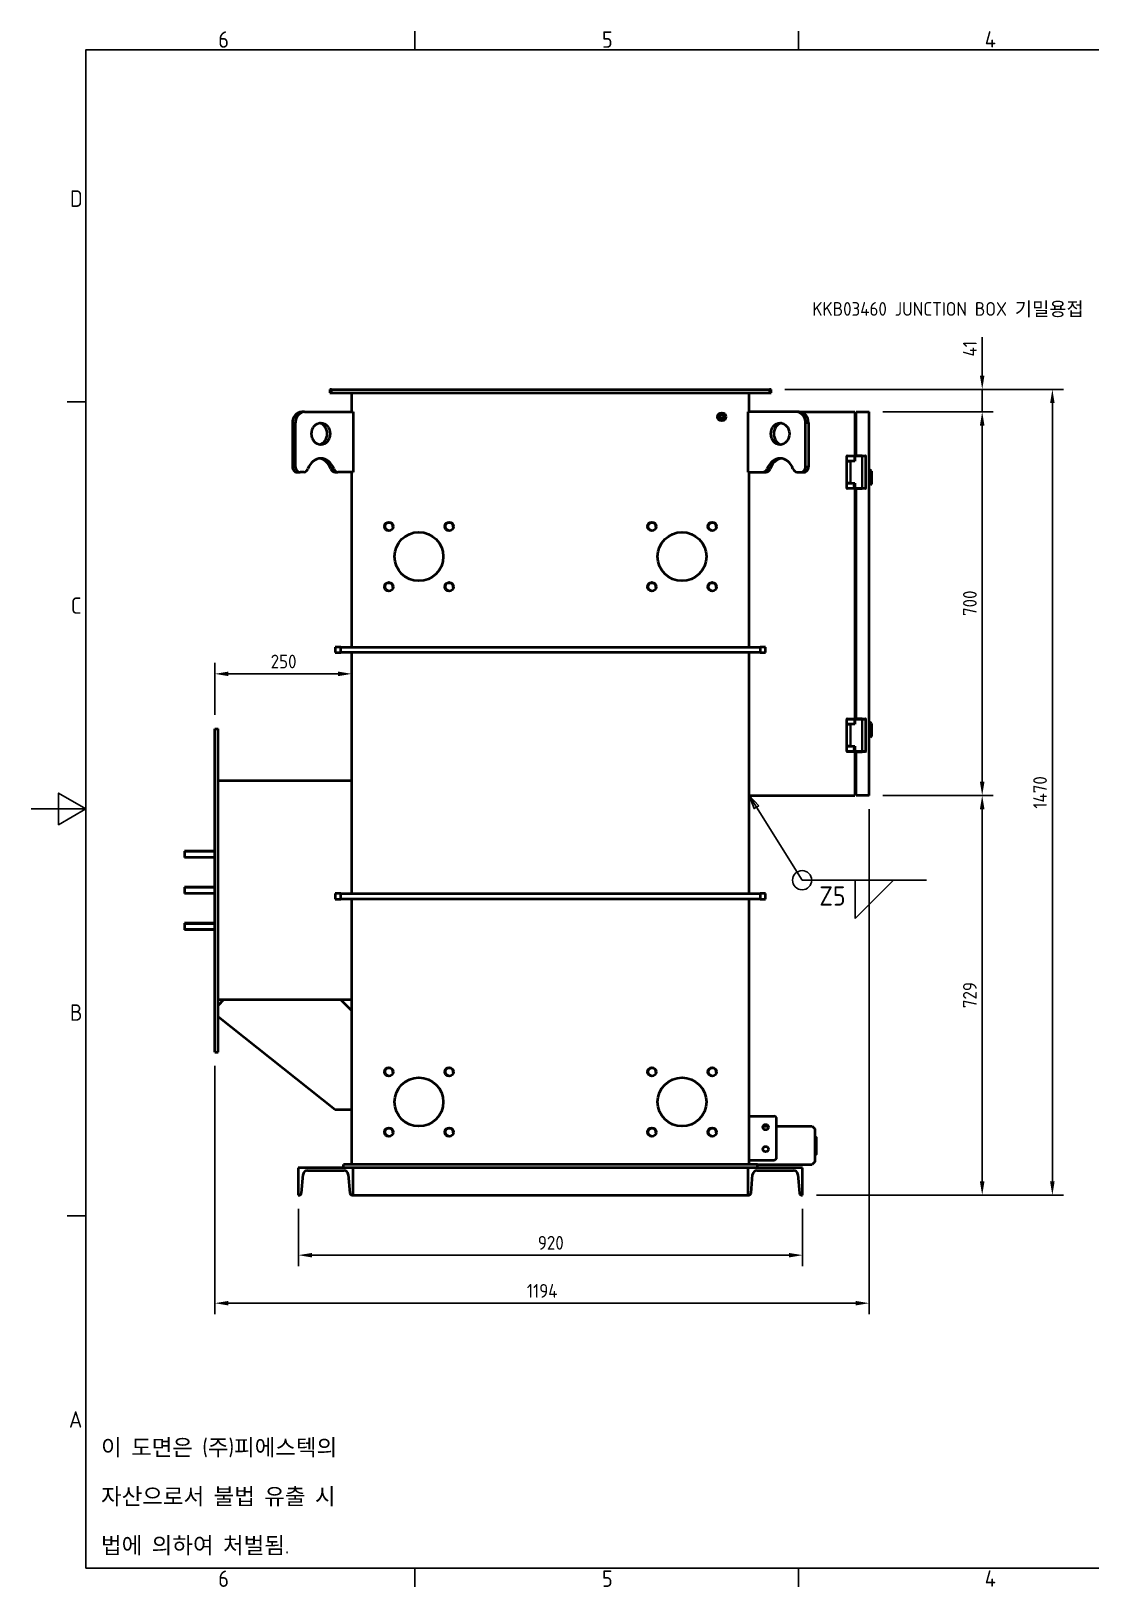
# Model space of a CAD drawing. Header units: millimetres. Extents: x 0 to 4200, y 0 to 2970.
# Drawn here: x 0 to 1933, y 66 to 2904 of the extents above; entities that cross this region are included whole.
import ezdxf

# ---------------------------------------------------------------- set-up
doc = ezdxf.new("R2010")
doc.units = ezdxf.units.MM
doc.header["$LTSCALE"] = 10
doc.layers.get('0').update_dxf_attribs({"color": 3, "lineweight": 25})
for name, color, linetype, lineweight in [('가시적인 것(ISO)', 3, 'Continuous', 40), ('가시적인 좁은 것(ISO)', 3, 'Continuous', 35), ('경계(ISO)', 7, 'Continuous', 25), ('기호(ISO)', 5, 'Continuous', 25), ('치수(ISO)', 2, 'Continuous', 25)]:
    doc.layers.add(name, color=color, linetype=linetype, lineweight=lineweight)
doc.styles.add('문자 텍스트_M2B', font='isocp.shx')
doc.styles.add('문자 텍스트_PSTEK_POSCO', font='isocp.shx')
doc.styles.add('치수 텍스트_PSTEK_POSCO', font='isocp.shx')
doc.styles.add('표면거칠기 텍스트_PSTEK_POSCO', font='isocp.shx')
doc.dimstyles.new('치수_PSTEK_POSCO', dxfattribs={"dimscale": 10, "dimtxt": 2.5, "dimasz": 2.5, "dimexe": 2, "dimexo": 2.5, "dimgap": 1, "dimtad": 1, "dimrnd": 1e-08, "dimdsep": 46, "dimtxsty": '치수 텍스트_PSTEK_POSCO', "dimcen": 0.09, "dimdle": 10, "dimclrd": 7, "dimclre": 7, "dimclrt": 2, "dimadec": 1, "dimazin": 2, "dimtfac": 1, "dimtmove": 0, "dimatfit": 3, "dimfxl": 0, "dimtolj": 1, "dimlwd": -1, "dimlwe": -1, "dimarcsym": 0})
doc.dimstyles.new('치수_PSTEK_POSCO$7', dxfattribs={"dimscale": 10, "dimtxt": 2.5, "dimasz": 2.5, "dimexe": 2, "dimexo": 2.5, "dimgap": 1, "dimtad": 1, "dimrnd": 1e-08, "dimdsep": 46, "dimtxsty": '치수 텍스트_PSTEK_POSCO', "dimcen": 0.09, "dimdle": 10, "dimclrd": 7, "dimclre": 7, "dimclrt": 2, "dimadec": 1, "dimazin": 2, "dimtfac": 1, "dimtmove": 0, "dimatfit": 3, "dimfxl": 0, "dimtolj": 1, "dimlwd": -1, "dimlwe": -1, "dimarcsym": 0})

# ---------------------------------------------------------------- blocks, each defined once
blk = doc.blocks.new('경계 Default Border')
at = {"layer": '경계(ISO)'}
for p, q in [((70, 287), (70, 290.4)), ((140, 287), (140, 290.4)), ((10, 222.75), (6.6, 222.75)), ((10, 74.25), (6.6, 74.25)), ((70, 10), (70, 6.6)), ((140, 10), (140, 6.6))]:
    blk.add_line(p, q, dxfattribs=at)
at = {"layer": '경계(ISO)', "flags": 128}
for points in [[(10, 10), (10, 287), (410, 287), (410, 10), (10, 10)], [(0, 148.5), (10, 148.5), (5, 151.39), (5, 145.61), (10, 148.5)]]:
    blk.add_lwpolyline(points, dxfattribs=at)
at = {"layer": '경계(ISO)', "color": 2, "char_height": 3, "attachment_point": 7, "style": '문자 텍스트_M2B'}
for s, insert in [('6', (34.14, 287.37)), ('5', (104.14, 287.37)), ('4', (173.97, 287.4)), ('D', (7.08, 258.35)), ('C', (7.24, 184.1)), ('B', (7.08, 109.85)), ('A', (6.91, 35.62)), ('6', (34.14, 6.57)), ('5', (104.14, 6.57)), ('4', (173.97, 6.6))]:
    blk.add_mtext(s, dxfattribs=dict(at, insert=insert))
blk = doc.blocks.new('용접 기호 식별자1')
at = {"layer": '기호(ISO)', "color": 7}
for p, q in [((132.32, 148.83), (131, 150.95)), ((132.75, 149.09), (131, 150.95)), ((131, 150.95), (131.9, 148.56)), ((131.9, 148.56), (132.75, 149.09)), ((132.32, 148.83), (140.65, 135.5)), ((140.65, 135.5), (163.34, 135.5))]:
    blk.add_line(p, q, dxfattribs=at)
at = {"layer": '기호(ISO)'}
for p, q in [((150.34, 135.5), (157.34, 135.5)), ((157.34, 135.5), (150.34, 128.5)), ((150.34, 128.5), (150.34, 135.5))]:
    blk.add_line(p, q, dxfattribs=at)
at = {"layer": '기호(ISO)', "color": 7, "flags": 128}
blk.add_lwpolyline([(132.75, 149.09), (131, 150.95), (131.9, 148.56), (132.75, 149.09)], dxfattribs=at)
at = {"layer": '기호(ISO)'}
blk.add_circle((140.65, 135.5), 1.75, dxfattribs=at)
at = {"layer": '기호(ISO)', "color": 7}
blk.add_solid([(132.75, 149.09), (131, 150.95), (131.9, 148.56), (132.75, 149.09)], dxfattribs=at)
at = {"layer": '기호(ISO)', "color": 7, "insert": (143.8, 130.87), "char_height": 3.5, "attachment_point": 7, "style": '표면거칠기 텍스트_PSTEK_POSCO'}
blk.add_mtext('Z5', dxfattribs=at)
blk = doc.blocks.new('*D26')
at = {"layer": 'Defpoints', "color": 0, "transparency": 16777216}
for p in [(1350, 2250.5), (1863.1, 2250.5), (1407.5, 780.5)]:
    blk.add_point(p, dxfattribs=at)
at = {"layer": '치수(ISO)', "color": 7, "transparency": 16777216}
for p, q in [((1375, 2250.5), (1883.1, 2250.5)), ((1863.1, 805.5), (1863.1, 2225.5)), ((1432.5, 780.5), (1883.1, 780.5))]:
    blk.add_line(p, q, dxfattribs=at)
for points in [[(1858.9, 2225.5), (1867.2, 2225.5), (1863.1, 2250.5)], [(1858.9, 805.5), (1867.2, 805.5), (1863.1, 780.5)]]:
    blk.add_solid(points, dxfattribs=at)
at = {"layer": '치수(ISO)', "color": 2, "transparency": 16777216, "insert": (1840.6, 1485.5), "char_height": 25, "attachment_point": 4, "rotation": 90, "style": '치수 텍스트_PSTEK_POSCO'}
blk.add_mtext('\\A1;1470', dxfattribs=at)
blk = doc.blocks.new('*D27')
at = {"layer": 'Defpoints', "color": 0, "transparency": 16777216}
for p in [(1350, 2250.5), (1529, 2209.5), (1735.1, 2209.5)]:
    blk.add_point(p, dxfattribs=at)
at = {"layer": '치수(ISO)', "color": 7, "transparency": 16777216}
for p, q in [((1735.1, 2275.5), (1735.1, 2345.5)), ((1375, 2250.5), (1755.1, 2250.5)), ((1735.1, 2209.5), (1735.1, 2250.5)), ((1554, 2209.5), (1755.1, 2209.5)), ((1735.1, 2184.5), (1735.1, 2159.5))]:
    blk.add_line(p, q, dxfattribs=at)
for points in [[(1730.9, 2275.5), (1739.2, 2275.5), (1735.1, 2250.5)], [(1730.9, 2184.5), (1739.2, 2184.5), (1735.1, 2209.5)]]:
    blk.add_solid(points, dxfattribs=at)
at = {"layer": '치수(ISO)', "color": 2, "transparency": 16777216, "insert": (1712.6, 2310.5), "char_height": 25, "attachment_point": 4, "rotation": 90, "style": '치수 텍스트_PSTEK_POSCO'}
blk.add_mtext('\\A1;41', dxfattribs=at)
blk = doc.blocks.new('*D28')
at = {"layer": 'Defpoints', "color": 0, "transparency": 16777216}
for p in [(1529, 2209.5), (1735.1, 2209.5), (1529, 1509.5)]:
    blk.add_point(p, dxfattribs=at)
at = {"layer": '치수(ISO)', "color": 7, "transparency": 16777216}
for p, q in [((1554, 2209.5), (1755.1, 2209.5)), ((1735.1, 1534.5), (1735.1, 2184.5)), ((1554, 1509.5), (1755.1, 1509.5))]:
    blk.add_line(p, q, dxfattribs=at)
for points in [[(1730.9, 2184.5), (1739.2, 2184.5), (1735.1, 2209.5)], [(1730.9, 1534.5), (1739.2, 1534.5), (1735.1, 1509.5)]]:
    blk.add_solid(points, dxfattribs=at)
at = {"layer": '치수(ISO)', "color": 2, "transparency": 16777216, "insert": (1712.6, 1837), "char_height": 25, "attachment_point": 4, "rotation": 90, "style": '치수 텍스트_PSTEK_POSCO'}
blk.add_mtext('\\A1;700', dxfattribs=at)
blk = doc.blocks.new('*D29')
at = {"layer": 'Defpoints', "color": 0, "transparency": 16777216}
for p in [(1529, 1509.5), (1735.1, 1509.5), (1407.5, 780.5)]:
    blk.add_point(p, dxfattribs=at)
at = {"layer": '치수(ISO)', "color": 7, "transparency": 16777216}
for p, q in [((1554, 1509.5), (1755.1, 1509.5)), ((1735.1, 805.5), (1735.1, 1484.5)), ((1432.5, 780.5), (1755.1, 780.5))]:
    blk.add_line(p, q, dxfattribs=at)
for points in [[(1730.9, 1484.5), (1739.2, 1484.5), (1735.1, 1509.5)], [(1730.9, 805.5), (1739.2, 805.5), (1735.1, 780.5)]]:
    blk.add_solid(points, dxfattribs=at)
at = {"layer": '치수(ISO)', "color": 2, "transparency": 16777216, "insert": (1712.6, 1121.6), "char_height": 25, "attachment_point": 4, "rotation": 90, "style": '치수 텍스트_PSTEK_POSCO'}
blk.add_mtext('\\A1;729', dxfattribs=at)
blk = doc.blocks.new('*D30')
at = {"layer": 'Defpoints', "color": 0, "transparency": 16777216}
for p in [(487.5, 780.5), (1407.5, 780.5), (1407.5, 670.9)]:
    blk.add_point(p, dxfattribs=at)
at = {"layer": '치수(ISO)', "color": 7, "transparency": 16777216}
for p, q in [((487.5, 755.5), (487.5, 650.9)), ((1407.5, 755.5), (1407.5, 650.9)), ((512.5, 670.9), (1382.5, 670.9))]:
    blk.add_line(p, q, dxfattribs=at)
for points in [[(512.5, 675), (512.5, 666.7), (487.5, 670.9)], [(1382.5, 675), (1382.5, 666.7), (1407.5, 670.9)]]:
    blk.add_solid(points, dxfattribs=at)
at = {"layer": '치수(ISO)', "color": 2, "transparency": 16777216, "insert": (924.4, 693.4), "char_height": 25, "attachment_point": 4, "style": '치수 텍스트_PSTEK_POSCO'}
blk.add_mtext('\\A1;920', dxfattribs=at)
blk = doc.blocks.new('*D31')
at = {"layer": 'Defpoints', "color": 0, "transparency": 16777216}
for p in [(1529, 1509.5), (335, 1041.5), (1529, 583.3)]:
    blk.add_point(p, dxfattribs=at)
at = {"layer": '치수(ISO)', "color": 7, "transparency": 16777216}
for p, q in [((1529, 1484.5), (1529, 563.3)), ((335, 1016.5), (335, 563.3)), ((360, 583.3), (1504, 583.3))]:
    blk.add_line(p, q, dxfattribs=at)
for points in [[(360, 587.4), (360, 579.1), (335, 583.3)], [(1504, 587.4), (1504, 579.1), (1529, 583.3)]]:
    blk.add_solid(points, dxfattribs=at)
at = {"layer": '치수(ISO)', "color": 2, "transparency": 16777216, "insert": (904.4, 605.8), "char_height": 25, "attachment_point": 4, "style": '치수 텍스트_PSTEK_POSCO'}
blk.add_mtext('\\A1;1194', dxfattribs=at)
blk = doc.blocks.new('*D32')
at = {"layer": 'Defpoints', "color": 0, "transparency": 16777216}
for p in [(585, 1731.5), (585, 1731.5), (335, 1631.5)]:
    blk.add_point(p, dxfattribs=at)
at = {"layer": '치수(ISO)', "color": 7, "transparency": 16777216}
for p, q in [((335, 1656.5), (335, 1751.5)), ((360, 1731.5), (560, 1731.5))]:
    blk.add_line(p, q, dxfattribs=at)
for points in [[(360, 1735.6), (360, 1727.3), (335, 1731.5)], [(560, 1735.6), (560, 1727.3), (585, 1731.5)]]:
    blk.add_solid(points, dxfattribs=at)
at = {"layer": '치수(ISO)', "color": 2, "transparency": 16777216, "insert": (437.1, 1754), "char_height": 25, "attachment_point": 4, "style": '치수 텍스트_PSTEK_POSCO'}
blk.add_mtext('\\A1;250', dxfattribs=at)

msp = doc.modelspace()

# ---------------------------------------------------------------- linework, layer by layer
at = {"layer": '가시적인 것(ISO)'}
for p, q in [((547.963, 2250.462), (544.963, 2250.462)), ((544.963, 2250.462), (544.963, 2244.462)), ((544.963, 2244.462), (547.963, 2244.462)), ((547.963, 2244.462), (547.963, 2250.462)), ((547.963, 2250.462), (1346.963, 2250.462)), ((547.963, 2244.462), (1346.963, 2244.462)), ((584.963, 2209.462), (584.963, 2244.462)), ((1309.963, 2209.462), (1309.963, 2244.462)), ((1349.963, 2250.462), (1346.963, 2250.462)), ((1346.963, 2250.462), (1346.963, 2244.462)), ((1346.963, 2244.462), (1349.963, 2244.462)), ((1349.963, 2244.462), (1349.963, 2250.462)), ((476.737, 2189.462), (476.737, 2109.462)), ((482.094, 2109.462), (482.094, 2189.462)), ((498.982, 2209.462), (493.624, 2209.462)), ((498.982, 2209.462), (587.642, 2209.462)), ((587.642, 2209.462), (587.642, 2099.462)), ((1395.944, 2209.462), (1307.284, 2209.462)), ((1307.284, 2209.462), (1307.284, 2099.462)), ((1401.302, 2209.462), (1395.944, 2209.462)), ((1401.302, 2209.462), (1502.963, 2209.462)), ((1412.832, 2109.462), (1412.832, 2189.462)), ((1418.189, 2189.462), (1418.189, 2109.462)), ((1502.963, 2209.462), (1502.963, 2128.462)), ((1504.963, 2129.462), (1504.963, 2209.462)), ((1504.963, 2209.462), (1528.963, 2209.462)), ((1528.963, 1509.462), (1528.963, 2209.462)), ((1502.963, 2179.462), (1504.963, 2179.462)), ((1515.963, 2129.462), (1503.963, 2129.462)), ((1515.963, 2129.462), (1521.963, 2129.462)), ((1487.963, 2119.612), (1487.963, 2128.462)), ((1501.963, 2119.612), (1487.963, 2119.612)), ((1487.963, 2119.462), (1487.963, 2119.612)), ((1487.963, 2119.462), (1494.963, 2119.462)), ((1487.963, 2079.462), (1487.963, 2119.462)), ((1502.963, 2119.462), (1494.963, 2119.462)), ((1501.963, 2128.462), (1501.963, 2119.612)), ((1501.963, 2119.612), (1501.963, 2119.462)), ((1502.963, 2128.462), (1502.963, 2119.462)), ((1522.963, 2070.462), (1522.963, 2128.462)), ((1528.963, 2103.462), (1530.463, 2103.462)), ((1530.463, 2075.462), (1530.463, 2103.462)), ((1532.963, 2100.962), (1530.463, 2103.462)), ((1532.963, 2100.962), (1532.963, 2077.962)), ((485.181, 2099.462), (490.538, 2099.462)), ((497.225, 2099.462), (490.538, 2099.462)), ((554.488, 2099.462), (559.846, 2099.462)), ((587.642, 2099.462), (559.846, 2099.462)), ((584.963, 1780.462), (584.963, 2099.462)), ((1307.284, 2099.462), (1335.081, 2099.462)), ((1309.963, 1780.462), (1309.963, 2099.462)), ((1335.081, 2099.462), (1340.438, 2099.462)), ((1397.701, 2099.462), (1404.388, 2099.462)), ((1404.388, 2099.462), (1409.746, 2099.462)), ((1487.963, 2079.312), (1487.963, 2079.462)), ((1494.963, 2079.462), (1487.963, 2079.462)), ((1487.963, 2079.312), (1501.963, 2079.312)), ((1487.963, 2070.462), (1487.963, 2079.312)), ((1494.963, 2079.462), (1502.963, 2079.462)), ((1501.963, 2079.462), (1501.963, 2079.312)), ((1501.963, 2079.312), (1501.963, 2076.462)), ((1501.963, 2076.462), (1501.963, 2072.462)), ((1501.963, 2072.462), (1501.963, 2070.462)), ((1502.963, 2079.462), (1502.963, 2070.462)), ((1528.963, 2075.462), (1530.463, 2075.462)), ((1532.963, 2077.962), (1530.463, 2075.462)), ((1502.963, 2070.462), (1502.963, 1648.462)), ((1503.963, 2069.462), (1515.963, 2069.462)), ((1504.963, 1649.462), (1504.963, 2069.462)), ((1521.963, 2069.462), (1515.963, 2069.462)), ((564.963, 1780.462), (554.963, 1780.462)), ((554.963, 1780.462), (554.963, 1770.462)), ((554.963, 1770.462), (564.963, 1770.462)), ((564.963, 1770.462), (564.963, 1780.462)), ((564.963, 1780.462), (1329.963, 1780.462)), ((1329.963, 1770.462), (564.963, 1770.462)), ((584.963, 1330.462), (584.963, 1770.462)), ((1309.963, 1330.462), (1309.963, 1770.462)), ((1339.963, 1780.462), (1329.963, 1780.462)), ((1329.963, 1780.462), (1329.963, 1770.462)), ((1329.963, 1770.462), (1339.963, 1770.462)), ((1339.963, 1770.462), (1339.963, 1780.462)), ((1487.963, 1639.612), (1487.963, 1648.462)), ((1501.963, 1648.462), (1501.963, 1639.612)), ((1502.963, 1648.462), (1502.963, 1639.462)), ((1515.963, 1649.462), (1503.963, 1649.462)), ((1515.963, 1649.462), (1521.963, 1649.462)), ((1522.963, 1590.462), (1522.963, 1648.462)), ((334.963, 1041.462), (334.963, 1631.462)), ((334.963, 1631.462), (340.963, 1631.462)), ((340.963, 1041.462), (340.963, 1631.462)), ((1501.963, 1639.612), (1487.963, 1639.612)), ((1487.963, 1639.462), (1487.963, 1639.612)), ((1487.963, 1639.462), (1494.963, 1639.462)), ((1487.963, 1599.462), (1487.963, 1639.462)), ((1502.963, 1639.462), (1494.963, 1639.462)), ((1501.963, 1639.612), (1501.963, 1639.462)), ((1528.963, 1643.462), (1530.463, 1643.462)), ((1530.463, 1615.462), (1530.463, 1643.462)), ((1532.963, 1640.962), (1530.463, 1643.462)), ((1532.963, 1617.962), (1530.463, 1615.462)), ((1532.963, 1640.962), (1532.963, 1617.962)), ((1487.963, 1599.312), (1487.963, 1599.462)), ((1494.963, 1599.462), (1487.963, 1599.462)), ((1487.963, 1599.312), (1501.963, 1599.312)), ((1487.963, 1590.462), (1487.963, 1599.312)), ((1494.963, 1599.462), (1502.963, 1599.462)), ((1501.963, 1599.462), (1501.963, 1599.312)), ((1501.963, 1599.312), (1501.963, 1596.462)), ((1501.963, 1596.462), (1501.963, 1592.462)), ((1501.963, 1592.462), (1501.963, 1590.462)), ((1502.963, 1599.462), (1502.963, 1590.462)), ((1502.963, 1590.462), (1502.963, 1509.462)), ((1528.963, 1615.462), (1530.463, 1615.462)), ((1503.963, 1589.462), (1515.963, 1589.462)), ((1504.963, 1509.462), (1504.963, 1589.462)), ((1521.963, 1589.462), (1515.963, 1589.462)), ((584.963, 1536.462), (340.963, 1536.462)), ((1502.963, 1539.462), (1504.963, 1539.462)), ((1309.963, 1509.462), (1502.963, 1509.462)), ((1528.963, 1509.462), (1504.963, 1509.462)), ((279.963, 1408.279), (279.963, 1396.279)), ((334.963, 1408.279), (279.963, 1408.279)), ((334.963, 1396.279), (279.963, 1396.279)), ((279.963, 1342.462), (279.963, 1330.462)), ((334.963, 1342.462), (279.963, 1342.462)), ((334.963, 1330.462), (279.963, 1330.462)), ((564.963, 1330.462), (554.963, 1330.462)), ((554.963, 1330.462), (554.963, 1320.462)), ((554.963, 1320.462), (564.963, 1320.462)), ((564.963, 1320.462), (564.963, 1330.462)), ((564.963, 1330.462), (1329.963, 1330.462)), ((1329.963, 1320.462), (564.963, 1320.462)), ((584.963, 836.462), (584.963, 1320.462)), ((1309.963, 836.462), (1309.963, 1320.462)), ((1339.963, 1330.462), (1329.963, 1330.462)), ((1329.963, 1330.462), (1329.963, 1320.462)), ((1329.963, 1320.462), (1339.963, 1320.462)), ((1339.963, 1320.462), (1339.963, 1330.462)), ((279.963, 1276.644), (279.963, 1264.644)), ((334.963, 1276.644), (279.963, 1276.644)), ((334.963, 1264.644), (279.963, 1264.644)), ((350.963, 1136.462), (340.963, 1126.462)), ((350.963, 1136.462), (340.963, 1136.462)), ((564.963, 1136.462), (350.963, 1136.462)), ((584.963, 1116.462), (564.963, 1136.462)), ((584.963, 1136.462), (564.963, 1136.462)), ((340.963, 1106.462), (554.963, 936.462)), ((334.963, 1041.462), (340.963, 1041.462)), ((554.963, 936.462), (584.963, 936.462)), ((1309.963, 924.462), (1354.963, 924.462)), ((1359.963, 849.462), (1359.963, 919.462)), ((1335.381, 906.462), (1344.546, 906.462)), ((1359.963, 906.462), (1424.963, 906.462)), ((1424.963, 906.462), (1429.963, 901.462)), ((1429.963, 901.462), (1429.963, 841.462)), ((1431.449, 886.462), (1429.963, 886.462)), ((1429.963, 885.45), (1431.449, 885.45)), ((1431.449, 886.462), (1431.449, 885.45)), ((1431.963, 886.462), (1431.963, 878.462)), ((1431.449, 871.473), (1429.963, 871.473)), ((1429.963, 869.45), (1431.449, 869.45)), ((1431.449, 855.473), (1429.963, 855.473)), ((1429.963, 854.462), (1431.449, 854.462)), ((1431.449, 871.473), (1431.449, 869.45)), ((1431.449, 855.473), (1431.449, 854.462)), ((1431.963, 878.462), (1431.963, 862.462)), ((1431.963, 862.462), (1431.963, 854.462)), ((487.463, 830.462), (487.463, 780.462)), ((587.463, 830.462), (487.463, 830.462)), ((504.262, 825.462), (570.664, 825.462)), ((1324.963, 836.462), (569.963, 836.462)), ((569.963, 830.462), (569.963, 836.462)), ((587.463, 780.462), (587.463, 830.462)), ((1307.463, 830.462), (587.463, 830.462)), ((1307.463, 830.462), (1307.463, 780.462)), ((1407.463, 830.462), (1307.463, 830.462)), ((1309.963, 844.462), (1354.963, 844.462)), ((1324.262, 825.462), (1390.664, 825.462)), ((1324.963, 830.462), (1324.963, 836.462)), ((1324.963, 836.462), (1424.963, 836.462)), ((1407.463, 780.462), (1407.463, 830.462)), ((1429.963, 841.462), (1424.963, 836.462)), ((493.314, 784.113), (496.293, 818.159)), ((578.634, 818.159), (581.612, 784.113)), ((1313.314, 784.113), (1316.293, 818.159)), ((1398.634, 818.159), (1401.612, 784.113)), ((487.463, 780.462), (489.329, 780.462)), ((585.597, 780.462), (587.463, 780.462)), ((587.463, 780.462), (1307.463, 780.462)), ((1307.463, 780.462), (1309.329, 780.462)), ((1405.597, 780.462), (1407.463, 780.462))]:
    msp.add_line(p, q, dxfattribs=at)
for centre, radius in [((1259.963, 2200.462), 7.5), ((1259.963, 2200.462), 3.324), ((652.463, 2000.462), 8), ((707.463, 1945.462), 44.5), ((762.463, 2000.462), 8), ((1132.463, 2000.462), 8), ((1187.463, 1945.462), 44.5), ((1242.463, 2000.462), 8), ((652.463, 1890.462), 8), ((762.463, 1890.462), 8), ((1132.463, 1890.462), 8), ((1242.463, 1890.462), 8), ((652.463, 1005.462), 8), ((707.463, 950.462), 44.5), ((762.463, 1005.462), 8), ((1132.463, 1005.462), 8), ((1187.463, 950.462), 44.5), ((1242.463, 1005.462), 8), ((1339.963, 904.462), 5), ((652.463, 895.462), 8), ((762.463, 895.462), 8), ((1132.463, 895.462), 8), ((1242.463, 895.462), 8), ((1339.963, 864.462), 5)]:
    msp.add_circle(centre, radius, dxfattribs=at)
for centre, radius, start, end in [((1488.963, 2128.462), 1, 90, 180), ((1500.963, 2128.462), 1, 0, 90), ((1503.963, 2128.462), 1, 90, 180), ((1521.963, 2128.462), 1, 0, 90), ((1488.963, 2070.462), 1, 180, 270), ((1500.963, 2070.462), 1, 270, 0), ((1503.963, 2070.462), 1, 180, 270), ((1521.963, 2070.462), 1, 270, 0), ((1488.963, 1648.462), 1, 90, 180), ((1500.963, 1648.462), 1, 0, 90), ((1503.963, 1648.462), 1, 90, 180), ((1521.963, 1648.462), 1, 0, 90), ((1488.963, 1590.462), 1, 180, 270), ((1500.963, 1590.462), 1, 270, 0), ((1503.963, 1590.462), 1, 180, 270), ((1521.963, 1590.462), 1, 270, 0), ((1354.963, 919.462), 5, 0, 90), ((504.262, 817.462), 8, 90, 175), ((570.664, 817.462), 8, 5, 90), ((1324.262, 817.462), 8, 90, 175), ((1354.963, 849.462), 5, 270, 0), ((1390.664, 817.462), 8, 5, 90), ((489.329, 784.462), 4, 270, 355), ((585.597, 784.462), 4, 185, 270), ((1309.329, 784.462), 4, 270, 355), ((1405.597, 784.462), 4, 185, 270)]:
    msp.add_arc(centre, radius, start, end, dxfattribs=at)
for centre, major_axis, start_param, end_param in [((493.624, 2189.462), (0, 20), 0, 1.57079633), ((498.982, 2189.462), (0, 20), 0, 1.57079633), ((523.178, 2169.462), (0, -20), 0.1592935, 2.98229915), ((1371.748, 2169.462), (0, 20), 0.1592935, 2.98229915), ((1395.944, 2189.462), (0, 20), 4.71238898, 6.28318531), ((1401.302, 2189.462), (0, 20), 4.71238898, 6.28318531), ((485.181, 2109.462), (0, -10), 4.71238898, 6.28318531), ((490.538, 2109.462), (0, -10), 4.71238898, 6.28318531), ((497.225, 2109.462), (0, -10), 0, 1.18639955), ((528.535, 2094.462), (0, 30), 5.09678575, 7.46958486), ((523.178, 2094.462), (0, 30), 5.09678575, 6.1772401), ((554.488, 2109.462), (0, -10), 5.09678575, 6.28318531), ((559.846, 2109.462), (0, -10), 5.09678575, 6.28318531), ((1335.081, 2109.462), (0, -10), 0, 1.18639955), ((1340.438, 2109.462), (0, -10), 0, 1.18639955), ((1366.391, 2094.462), (0, 30), 5.09678575, 7.46958486), ((1371.748, 2094.462), (0, 30), 0.10594521, 1.18639955), ((1397.701, 2109.462), (0, -10), 5.09678575, 6.28318531), ((1404.388, 2109.462), (0, -10), 0, 1.57079633), ((1409.746, 2109.462), (0, -10), 0, 1.57079633)]:
    msp.add_ellipse(centre, major_axis=major_axis, ratio=0.84438008, start_param=start_param, end_param=end_param, dxfattribs=at)
for centre in [(528.535, 2169.462), (1366.391, 2169.462)]:
    msp.add_ellipse(centre, major_axis=(0, 20), ratio=0.84438008, dxfattribs=at)
for points, knots in [([(1488.963, 2129.462), (1488.975, 2129.462), (1488.993, 2129.462), (1489.051, 2129.462), (1489.055, 2129.462), (1489.059, 2129.462), (1489.063, 2129.462), (1489.125, 2129.462), (1489.215, 2129.462), (1489.332, 2129.462), (1489.349, 2129.462), (1489.366, 2129.462), (1489.384, 2129.462), (1489.496, 2129.462), (1489.629, 2129.462), (1489.781, 2129.462), (1489.832, 2129.462), (1489.885, 2129.462), (1489.941, 2129.462), (1490.168, 2129.462), (1490.428, 2129.462), (1490.72, 2129.462), (1490.977, 2129.462), (1491.253, 2129.462), (1491.551, 2129.462), (1491.594, 2129.462), (1491.637, 2129.462), (1491.68, 2129.462), (1491.977, 2129.462), (1492.288, 2129.462), (1492.614, 2129.462), (1492.661, 2129.462), (1492.709, 2129.462), (1492.755, 2129.462), (1493.093, 2129.462), (1493.442, 2129.462), (1493.8, 2129.462), (1493.824, 2129.462), (1493.849, 2129.462), (1493.871, 2129.462), (1494.232, 2129.462), (1494.596, 2129.462), (1494.963, 2129.462)], [0, 0, 0, 0, 0.05859375, 0.05859375, 0.05859375, 0.0625, 0.0625, 0.0625, 0.1171875, 0.1171875, 0.1171875, 0.125, 0.125, 0.125, 0.171875, 0.171875, 0.171875, 0.1875, 0.1875, 0.1875, 0.25, 0.25, 0.25, 0.3046875, 0.3046875, 0.3046875, 0.3125, 0.3125, 0.3125, 0.3671875, 0.3671875, 0.3671875, 0.375, 0.375, 0.375, 0.43359375, 0.43359375, 0.43359375, 0.4375, 0.4375, 0.4375, 0.5, 0.5, 0.5, 0.5]), ([(1494.963, 2129.462), (1495.307, 2129.462), (1495.648, 2129.462), (1495.987, 2129.462), (1496.01, 2129.462), (1496.031, 2129.462), (1496.055, 2129.462), (1496.389, 2129.462), (1496.716, 2129.462), (1497.035, 2129.462), (1497.081, 2129.462), (1497.125, 2129.462), (1497.172, 2129.462), (1497.454, 2129.462), (1497.726, 2129.462), (1497.988, 2129.462), (1498.075, 2129.462), (1498.16, 2129.462), (1498.246, 2129.462), (1498.593, 2129.462), (1498.913, 2129.462), (1499.206, 2129.462), (1499.462, 2129.462), (1499.693, 2129.462), (1499.898, 2129.462), (1499.928, 2129.462), (1499.957, 2129.462), (1499.985, 2129.462), (1500.179, 2129.462), (1500.345, 2129.462), (1500.484, 2129.462), (1500.504, 2129.462), (1500.524, 2129.462), (1500.542, 2129.462), (1500.676, 2129.462), (1500.779, 2129.462), (1500.849, 2129.462), (1500.854, 2129.462), (1500.859, 2129.462), (1500.863, 2129.462), (1500.93, 2129.462), (1500.95, 2129.462), (1500.963, 2129.462)], [0.5, 0.5, 0.5, 0.5, 0.55859375, 0.55859375, 0.55859375, 0.5625, 0.5625, 0.5625, 0.6171875, 0.6171875, 0.6171875, 0.625, 0.625, 0.625, 0.671875, 0.671875, 0.671875, 0.6875, 0.6875, 0.6875, 0.75, 0.75, 0.75, 0.8046875, 0.8046875, 0.8046875, 0.8125, 0.8125, 0.8125, 0.8671875, 0.8671875, 0.8671875, 0.875, 0.875, 0.875, 0.93359375, 0.93359375, 0.93359375, 0.9375, 0.9375, 0.9375, 1, 1, 1, 1]), ([(1501.963, 2072.462), (1501.957, 2072.482), (1501.948, 2072.512), (1501.894, 2072.717), (1501.855, 2072.871), (1501.782, 2073.224), (1501.743, 2073.448), (1501.687, 2073.94), (1501.671, 2074.209), (1501.671, 2074.714), (1501.687, 2074.983), (1501.743, 2075.475), (1501.782, 2075.699), (1501.855, 2076.053), (1501.894, 2076.206), (1501.948, 2076.411), (1501.957, 2076.441), (1501.963, 2076.462)], [-0.909540528, -0.909540528, -0.909540528, -0.909540528, -0.833754696, -0.833754696, -0.757968865, -0.757968865, -0.682164608, -0.682164608, -0.606360352, -0.606360352, -0.530556096, -0.530556096, -0.454751839, -0.454751839, -0.378966008, -0.378966008, -0.303180176, -0.303180176, -0.303180176, -0.303180176]), ([(1500.963, 2069.462), (1500.951, 2069.462), (1500.934, 2069.462), (1500.875, 2069.462), (1500.871, 2069.462), (1500.867, 2069.462), (1500.863, 2069.462), (1500.801, 2069.462), (1500.711, 2069.462), (1500.594, 2069.462), (1500.577, 2069.462), (1500.56, 2069.462), (1500.542, 2069.462), (1500.43, 2069.462), (1500.298, 2069.462), (1500.145, 2069.462), (1500.094, 2069.462), (1500.042, 2069.462), (1499.985, 2069.462), (1499.759, 2069.462), (1499.498, 2069.462), (1499.206, 2069.462), (1498.95, 2069.462), (1498.673, 2069.462), (1498.375, 2069.462), (1498.333, 2069.462), (1498.289, 2069.462), (1498.246, 2069.462), (1497.95, 2069.462), (1497.638, 2069.462), (1497.312, 2069.462), (1497.266, 2069.462), (1497.217, 2069.462), (1497.172, 2069.462), (1496.833, 2069.462), (1496.484, 2069.462), (1496.127, 2069.462), (1496.103, 2069.462), (1496.077, 2069.462), (1496.055, 2069.462), (1495.694, 2069.462), (1495.33, 2069.462), (1494.963, 2069.462), (1494.619, 2069.462), (1494.278, 2069.462), (1493.939, 2069.462), (1493.917, 2069.462), (1493.895, 2069.462), (1493.871, 2069.462), (1493.537, 2069.462), (1493.21, 2069.462), (1492.891, 2069.462), (1492.845, 2069.462), (1492.802, 2069.462), (1492.755, 2069.462), (1492.472, 2069.462), (1492.2, 2069.462), (1491.938, 2069.462), (1491.851, 2069.462), (1491.766, 2069.462), (1491.68, 2069.462), (1491.333, 2069.462), (1491.013, 2069.462), (1490.72, 2069.462), (1490.464, 2069.462), (1490.233, 2069.462), (1490.028, 2069.462), (1489.998, 2069.462), (1489.969, 2069.462), (1489.941, 2069.462), (1489.747, 2069.462), (1489.581, 2069.462), (1489.442, 2069.462), (1489.422, 2069.462), (1489.402, 2069.462), (1489.384, 2069.462), (1489.25, 2069.462), (1489.148, 2069.462), (1489.077, 2069.462), (1489.072, 2069.462), (1489.067, 2069.462), (1489.063, 2069.462), (1488.997, 2069.462), (1488.977, 2069.462), (1488.963, 2069.462)], [0, 0, 0, 0, 0.05859375, 0.05859375, 0.05859375, 0.0625, 0.0625, 0.0625, 0.1171875, 0.1171875, 0.1171875, 0.125, 0.125, 0.125, 0.171875, 0.171875, 0.171875, 0.1875, 0.1875, 0.1875, 0.25, 0.25, 0.25, 0.3046875, 0.3046875, 0.3046875, 0.3125, 0.3125, 0.3125, 0.3671875, 0.3671875, 0.3671875, 0.375, 0.375, 0.375, 0.43359375, 0.43359375, 0.43359375, 0.4375, 0.4375, 0.4375, 0.5, 0.5, 0.5, 0.55859375, 0.55859375, 0.55859375, 0.5625, 0.5625, 0.5625, 0.6171875, 0.6171875, 0.6171875, 0.625, 0.625, 0.625, 0.671875, 0.671875, 0.671875, 0.6875, 0.6875, 0.6875, 0.75, 0.75, 0.75, 0.8046875, 0.8046875, 0.8046875, 0.8125, 0.8125, 0.8125, 0.8671875, 0.8671875, 0.8671875, 0.875, 0.875, 0.875, 0.93359375, 0.93359375, 0.93359375, 0.9375, 0.9375, 0.9375, 1, 1, 1, 1]), ([(1488.963, 1649.462), (1488.975, 1649.462), (1488.993, 1649.462), (1489.051, 1649.462), (1489.055, 1649.462), (1489.059, 1649.462), (1489.063, 1649.462), (1489.125, 1649.462), (1489.215, 1649.462), (1489.332, 1649.462), (1489.349, 1649.462), (1489.366, 1649.462), (1489.384, 1649.462), (1489.496, 1649.462), (1489.629, 1649.462), (1489.781, 1649.462), (1489.832, 1649.462), (1489.885, 1649.462), (1489.941, 1649.462), (1490.168, 1649.462), (1490.428, 1649.462), (1490.72, 1649.462), (1490.977, 1649.462), (1491.253, 1649.462), (1491.551, 1649.462), (1491.594, 1649.462), (1491.637, 1649.462), (1491.68, 1649.462), (1491.977, 1649.462), (1492.288, 1649.462), (1492.614, 1649.462), (1492.661, 1649.462), (1492.709, 1649.462), (1492.755, 1649.462), (1493.093, 1649.462), (1493.442, 1649.462), (1493.8, 1649.462), (1493.824, 1649.462), (1493.849, 1649.462), (1493.871, 1649.462), (1494.232, 1649.462), (1494.596, 1649.462), (1494.963, 1649.462)], [0, 0, 0, 0, 0.05859375, 0.05859375, 0.05859375, 0.0625, 0.0625, 0.0625, 0.1171875, 0.1171875, 0.1171875, 0.125, 0.125, 0.125, 0.171875, 0.171875, 0.171875, 0.1875, 0.1875, 0.1875, 0.25, 0.25, 0.25, 0.3046875, 0.3046875, 0.3046875, 0.3125, 0.3125, 0.3125, 0.3671875, 0.3671875, 0.3671875, 0.375, 0.375, 0.375, 0.43359375, 0.43359375, 0.43359375, 0.4375, 0.4375, 0.4375, 0.5, 0.5, 0.5, 0.5]), ([(1494.963, 1649.462), (1495.307, 1649.462), (1495.648, 1649.462), (1495.987, 1649.462), (1496.01, 1649.462), (1496.031, 1649.462), (1496.055, 1649.462), (1496.389, 1649.462), (1496.716, 1649.462), (1497.035, 1649.462), (1497.081, 1649.462), (1497.125, 1649.462), (1497.172, 1649.462), (1497.454, 1649.462), (1497.726, 1649.462), (1497.988, 1649.462), (1498.075, 1649.462), (1498.16, 1649.462), (1498.246, 1649.462), (1498.593, 1649.462), (1498.913, 1649.462), (1499.206, 1649.462), (1499.462, 1649.462), (1499.693, 1649.462), (1499.898, 1649.462), (1499.928, 1649.462), (1499.957, 1649.462), (1499.985, 1649.462), (1500.179, 1649.462), (1500.345, 1649.462), (1500.484, 1649.462), (1500.504, 1649.462), (1500.524, 1649.462), (1500.542, 1649.462), (1500.676, 1649.462), (1500.779, 1649.462), (1500.849, 1649.462), (1500.854, 1649.462), (1500.859, 1649.462), (1500.863, 1649.462), (1500.93, 1649.462), (1500.95, 1649.462), (1500.963, 1649.462)], [0.5, 0.5, 0.5, 0.5, 0.55859375, 0.55859375, 0.55859375, 0.5625, 0.5625, 0.5625, 0.6171875, 0.6171875, 0.6171875, 0.625, 0.625, 0.625, 0.671875, 0.671875, 0.671875, 0.6875, 0.6875, 0.6875, 0.75, 0.75, 0.75, 0.8046875, 0.8046875, 0.8046875, 0.8125, 0.8125, 0.8125, 0.8671875, 0.8671875, 0.8671875, 0.875, 0.875, 0.875, 0.93359375, 0.93359375, 0.93359375, 0.9375, 0.9375, 0.9375, 1, 1, 1, 1]), ([(1501.963, 1592.462), (1501.957, 1592.482), (1501.948, 1592.512), (1501.894, 1592.717), (1501.855, 1592.871), (1501.782, 1593.224), (1501.743, 1593.448), (1501.687, 1593.94), (1501.671, 1594.209), (1501.671, 1594.714), (1501.687, 1594.983), (1501.743, 1595.475), (1501.782, 1595.699), (1501.855, 1596.053), (1501.894, 1596.206), (1501.948, 1596.411), (1501.957, 1596.441), (1501.963, 1596.462)], [-0.909540528, -0.909540528, -0.909540528, -0.909540528, -0.833754696, -0.833754696, -0.757968865, -0.757968865, -0.682164608, -0.682164608, -0.606360352, -0.606360352, -0.530556096, -0.530556096, -0.454751839, -0.454751839, -0.378966008, -0.378966008, -0.303180176, -0.303180176, -0.303180176, -0.303180176]), ([(1500.963, 1589.462), (1500.951, 1589.462), (1500.934, 1589.462), (1500.875, 1589.462), (1500.871, 1589.462), (1500.867, 1589.462), (1500.863, 1589.462), (1500.801, 1589.462), (1500.711, 1589.462), (1500.594, 1589.462), (1500.577, 1589.462), (1500.56, 1589.462), (1500.542, 1589.462), (1500.43, 1589.462), (1500.298, 1589.462), (1500.145, 1589.462), (1500.094, 1589.462), (1500.042, 1589.462), (1499.985, 1589.462), (1499.759, 1589.462), (1499.498, 1589.462), (1499.206, 1589.462), (1498.95, 1589.462), (1498.673, 1589.462), (1498.375, 1589.462), (1498.333, 1589.462), (1498.289, 1589.462), (1498.246, 1589.462), (1497.95, 1589.462), (1497.638, 1589.462), (1497.312, 1589.462), (1497.266, 1589.462), (1497.217, 1589.462), (1497.172, 1589.462), (1496.833, 1589.462), (1496.484, 1589.462), (1496.127, 1589.462), (1496.103, 1589.462), (1496.077, 1589.462), (1496.055, 1589.462), (1495.694, 1589.462), (1495.33, 1589.462), (1494.963, 1589.462), (1494.619, 1589.462), (1494.278, 1589.462), (1493.939, 1589.462), (1493.917, 1589.462), (1493.895, 1589.462), (1493.871, 1589.462), (1493.537, 1589.462), (1493.21, 1589.462), (1492.891, 1589.462), (1492.845, 1589.462), (1492.802, 1589.462), (1492.755, 1589.462), (1492.472, 1589.462), (1492.2, 1589.462), (1491.938, 1589.462), (1491.851, 1589.462), (1491.766, 1589.462), (1491.68, 1589.462), (1491.333, 1589.462), (1491.013, 1589.462), (1490.72, 1589.462), (1490.464, 1589.462), (1490.233, 1589.462), (1490.028, 1589.462), (1489.998, 1589.462), (1489.969, 1589.462), (1489.941, 1589.462), (1489.747, 1589.462), (1489.581, 1589.462), (1489.442, 1589.462), (1489.422, 1589.462), (1489.402, 1589.462), (1489.384, 1589.462), (1489.25, 1589.462), (1489.148, 1589.462), (1489.077, 1589.462), (1489.072, 1589.462), (1489.067, 1589.462), (1489.063, 1589.462), (1488.997, 1589.462), (1488.977, 1589.462), (1488.963, 1589.462)], [0, 0, 0, 0, 0.05859375, 0.05859375, 0.05859375, 0.0625, 0.0625, 0.0625, 0.1171875, 0.1171875, 0.1171875, 0.125, 0.125, 0.125, 0.171875, 0.171875, 0.171875, 0.1875, 0.1875, 0.1875, 0.25, 0.25, 0.25, 0.3046875, 0.3046875, 0.3046875, 0.3125, 0.3125, 0.3125, 0.3671875, 0.3671875, 0.3671875, 0.375, 0.375, 0.375, 0.43359375, 0.43359375, 0.43359375, 0.4375, 0.4375, 0.4375, 0.5, 0.5, 0.5, 0.55859375, 0.55859375, 0.55859375, 0.5625, 0.5625, 0.5625, 0.6171875, 0.6171875, 0.6171875, 0.625, 0.625, 0.625, 0.671875, 0.671875, 0.671875, 0.6875, 0.6875, 0.6875, 0.75, 0.75, 0.75, 0.8046875, 0.8046875, 0.8046875, 0.8125, 0.8125, 0.8125, 0.8671875, 0.8671875, 0.8671875, 0.875, 0.875, 0.875, 0.93359375, 0.93359375, 0.93359375, 0.9375, 0.9375, 0.9375, 1, 1, 1, 1])]:
    msp.add_open_spline(points, degree=3, knots=knots, dxfattribs=at)
for points in [[(1431.963, 886.462), (1431.963, 886.462), (1431.449, 886.462)], [(1431.449, 885.45), (1431.963, 881.758), (1431.963, 878.462)], [(1431.963, 878.462), (1431.963, 875.165), (1431.449, 871.473)], [(1431.449, 869.45), (1431.963, 865.758), (1431.963, 862.462)], [(1431.963, 862.462), (1431.963, 859.165), (1431.449, 855.473)], [(1431.449, 854.462), (1431.963, 854.462), (1431.963, 854.462)]]:
    msp.add_rational_spline(points, [1, 1.0295630141, 1], degree=2, dxfattribs=at)
at = {"layer": '가시적인 좁은 것(ISO)'}
for p, q in [((476.737, 2189.462), (482.094, 2189.462)), ((1412.832, 2189.462), (1418.189, 2189.462)), ((1515.963, 2129.462), (1515.963, 2128.462)), ((482.094, 2109.462), (476.737, 2109.462)), ((552.018, 2105.712), (546.661, 2105.712)), ((1348.266, 2105.712), (1342.908, 2105.712)), ((1418.189, 2109.462), (1412.832, 2109.462)), ((1487.963, 2128.462), (1501.963, 2128.462)), ((1494.963, 2119.462), (1494.963, 2079.462)), ((1515.963, 2128.462), (1502.963, 2128.462)), ((1515.963, 2128.462), (1522.963, 2128.462)), ((1515.963, 2070.462), (1515.963, 2128.462)), ((1501.963, 2070.462), (1487.963, 2070.462)), ((1502.963, 2070.462), (1515.963, 2070.462)), ((1515.963, 2070.462), (1515.963, 2069.462)), ((1522.963, 2070.462), (1515.963, 2070.462)), ((1487.963, 1648.462), (1501.963, 1648.462)), ((1515.963, 1648.462), (1502.963, 1648.462)), ((1515.963, 1649.462), (1515.963, 1648.462)), ((1515.963, 1648.462), (1522.963, 1648.462)), ((1515.963, 1590.462), (1515.963, 1648.462)), ((1494.963, 1639.462), (1494.963, 1599.462)), ((1501.963, 1590.462), (1487.963, 1590.462)), ((1502.963, 1590.462), (1515.963, 1590.462)), ((1515.963, 1590.462), (1515.963, 1589.462)), ((1522.963, 1590.462), (1515.963, 1590.462)), ((334.963, 1407.229), (279.963, 1407.229)), ((279.963, 1397.329), (334.963, 1397.329)), ((334.963, 1341.412), (279.963, 1341.412)), ((279.963, 1331.512), (334.963, 1331.512)), ((334.963, 1275.594), (279.963, 1275.594)), ((279.963, 1265.694), (334.963, 1265.694))]:
    msp.add_line(p, q, dxfattribs=at)
for centre, radius in [((1259.963, 2200.462), 4), ((652.463, 2000.462), 6.795), ((762.463, 2000.462), 6.795), ((1132.463, 2000.462), 6.795), ((1242.463, 2000.462), 6.795), ((652.463, 1890.462), 6.795), ((762.463, 1890.462), 6.795), ((1132.463, 1890.462), 6.795), ((1242.463, 1890.462), 6.795), ((652.463, 1005.462), 6.795), ((762.463, 1005.462), 6.795), ((1132.463, 1005.462), 6.795), ((1242.463, 1005.462), 6.795), ((652.463, 895.462), 6.794), ((762.463, 895.462), 6.794), ((1132.463, 895.462), 6.794), ((1242.463, 895.462), 6.794)]:
    msp.add_arc(centre, radius, 350, 260, dxfattribs=at)

# ---------------------------------------------------------------- block references
at = {"xscale": 10, "yscale": 10, "zscale": 10}
msp.add_blockref('경계 Default Border', (0, 0), dxfattribs=at)
at = {"layer": '기호(ISO)', "xscale": 10, "yscale": 10, "zscale": 10}
msp.add_blockref('용접 기호 식별자1', (0, 0), dxfattribs=at)

# ---------------------------------------------------------------- texts
at = {"layer": '기호(ISO)', "color": 2, "insert": (1425.143, 2395.906), "char_height": 25, "width": 579.49939, "attachment_point": 4, "style": '치수 텍스트_PSTEK_POSCO'}
msp.add_mtext('{\\fISOCP|b0|i0;\\H25.0000;KKB03460 JUNCTION BOX 기밀용접}', dxfattribs=at)
at = {"layer": '기호(ISO)', "color": 7, "insert": (127.525, 229.213), "char_height": 30, "width": 516.40053, "attachment_point": 4, "line_spacing_factor": 1.78626, "style": '문자 텍스트_PSTEK_POSCO'}
msp.add_mtext('{이 도면은 (주)피에스텍의\\P자산으로서 불법 유출 시 \\P법에 의하여 처벌됨.}', dxfattribs=at)

# ---------------------------------------------------------------- dimensions: what is measured, and where the dimension line sits
at = {"layer": '치수(ISO)', "color": 7}
for base, p1, p2, angle, override, picture, middle in [((1735.062, 2209.462), (1349.963, 2250.462), (1528.963, 2209.462), 90, {"dimdec": 2, "dimtp": 0, "dimtm": 0, "dimtdec": 2, "dimtofl": 1, "dimatfit": 1}, '*D27', (1735.062, 2322.962)), ((1863.059, 2250.462), (1407.463, 780.462), (1349.963, 2250.462), 90, {"dimdec": 2, "dimtp": 0, "dimtm": 0, "dimtdec": 2, "dimtofl": 0, "dimatfit": 1}, '*D26', (1863.059, 1515.462)), ((1735.062, 2209.462), (1528.963, 1509.462), (1528.963, 2209.462), 90, {"dimdec": 2, "dimtp": 0, "dimtm": 0, "dimtdec": 2, "dimtofl": 0, "dimatfit": 1}, '*D28', (1735.062, 1859.462)), ((584.963, 1731.462), (334.963, 1631.462), (584.963, 1731.462), 180, {"dimdec": 2, "dimse2": 1, "dimtp": 0, "dimtm": 0, "dimtdec": 2, "dimtofl": 0, "dimatfit": 1}, '*D32', (459.963, 1731.462)), ((1528.963, 583.283), (334.963, 1041.462), (1528.963, 1509.462), 180, {"dimdec": 2, "dimtp": 0, "dimtm": 0, "dimtdec": 2, "dimtofl": 0, "dimatfit": 1}, '*D31', (931.963, 583.283)), ((1735.062, 1509.462), (1407.463, 780.462), (1528.963, 1509.462), 90, {"dimdec": 2, "dimtp": 0, "dimtm": 0, "dimtdec": 2, "dimtofl": 0, "dimatfit": 1}, '*D29', (1735.062, 1144.962)), ((1407.463, 670.864), (487.463, 780.462), (1407.463, 780.462), 180, {"dimdec": 2, "dimtp": 0, "dimtm": 0, "dimtdec": 2, "dimtofl": 0, "dimatfit": 1}, '*D30', (947.463, 670.864))]:
    dim = msp.add_linear_dim(base=base, p1=p1, p2=p2, angle=angle, dimstyle='치수_PSTEK_POSCO', override=override, dxfattribs=at)
    dim.commit()
    dim.dimension.update_dxf_attribs({"geometry": picture, "text_midpoint": middle, "dimtype": 160})

# ---------------------------------------------------------------- leaders
at = {"layer": '기호(ISO)', "color": 7, "annotation_type": 0, "has_hookline": 1, "hookline_direction": 1, "text_width": 551.24}
msp.add_leader([(2139.695, 2209.462), (2039.642, 2395.906), (2014.642, 2395.906)], dimstyle='치수_PSTEK_POSCO$7', override={"dimtad": 0}, dxfattribs=at)

doc.saveas('drawing.dxf')
